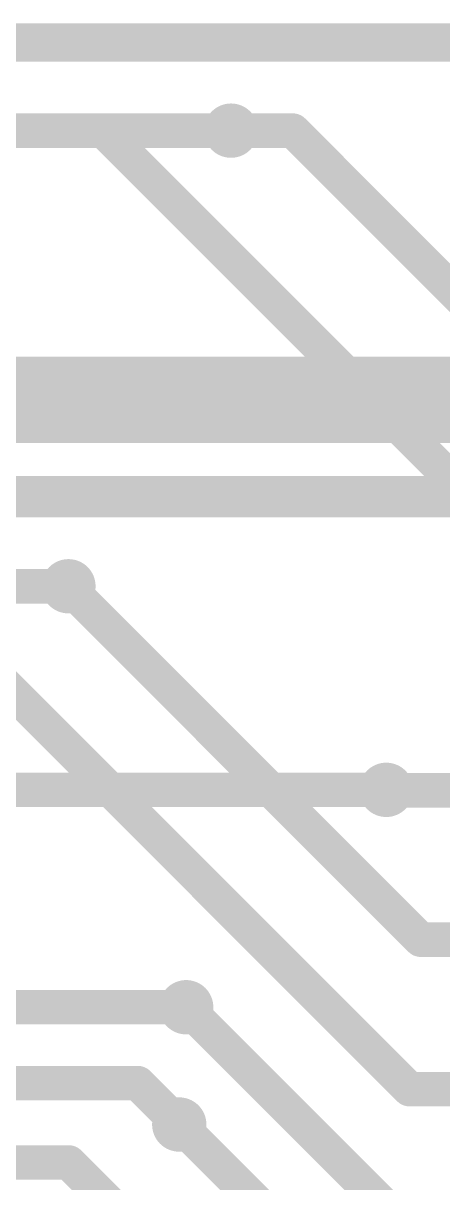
# Model space of a CAD drawing. Header units: millimetres. Extents: x 0.85 to 4.91, y 0.77 to 5.15.
# Drawn here: x 1.4278 to 1.5494, y 3.8121 to 4.1482 of the extents above; entities that cross this region are included whole.
import ezdxf

# ---------------------------------------------------------------- set-up
doc = ezdxf.new("R2010")
doc.units = ezdxf.units.MM
doc.header["$MEASUREMENT"] = 0
for name, color, linetype in [('BottomLayer', 5, 'Continuous'), ('MultiLayer', 9, 'Continuous'), ('TopLayer', 1, 'Continuous'), ('ViaHoleLayer', 16, 'Continuous')]:
    doc.layers.add(name, color=color, linetype=linetype)

msp = doc.modelspace()

# ---------------------------------------------------------------- linework, layer by layer
at = {"layer": 'BottomLayer', "const_width": 0.01}
for points in [[(1.20483, 4.14319), (1.55581, 4.14319)], [(1.20483, 4.11705), (1.45095, 4.11705)], [(1.45095, 4.11705), (1.619, 3.949)], [(1.488, 4.11705), (1.50595, 4.11705)], [(1.50595, 4.11705), (1.654, 3.969)], [(1.44087, 3.98469), (1.44087, 3.985)], [(1.44087, 3.98469), (1.543, 3.88257)], [(1.418, 3.961), (1.53974, 3.83926)], [(1.533, 3.92587), (1.70406, 3.92587)], [(1.543, 3.88257), (1.70406, 3.88257)], [(1.475, 3.863), (1.54205, 3.79595)], [(1.53974, 3.83926), (1.70406, 3.83926)], [(1.473, 3.829), (1.54935, 3.75265)]]:
    msp.add_lwpolyline(points, dxfattribs=at)
at = {"layer": 'BottomLayer'}
for points, const_width in [([(1.48406, 4.11705, 1), (1.49194, 4.11705, 1)], 0.00787), ([(1.44845, 4.11705, 1), (1.45345, 4.11705, 1)], 0.005), ([(1.44845, 4.11705, 1), (1.45345, 4.11705, 1)], 0.005), ([(1.4855, 4.11705, 1), (1.4905, 4.11705, 1)], 0.005), ([(1.50345, 4.11705, 1), (1.50845, 4.11705, 1)], 0.005), ([(1.50345, 4.11705, 1), (1.50845, 4.11705, 1)], 0.005), ([(1.43694, 3.985, 1), (1.44481, 3.985, 1)], 0.00787), ([(1.43837, 3.985, 1), (1.44337, 3.985, 1)], 0.005), ([(1.43837, 3.98469, 1), (1.44337, 3.98469, 1)], 0.005), ([(1.43837, 3.98469, 1), (1.44337, 3.98469, 1)], 0.005), ([(1.52906, 3.926, 1), (1.53694, 3.926, 1)], 0.00787), ([(1.5305, 3.92587, 1), (1.5355, 3.92587, 1)], 0.005), ([(1.5405, 3.88257, 1), (1.5455, 3.88257, 1)], 0.005), ([(1.5405, 3.88257, 1), (1.5455, 3.88257, 1)], 0.005), ([(1.47106, 3.863, 1), (1.47894, 3.863, 1)], 0.00787), ([(1.4725, 3.863, 1), (1.4775, 3.863, 1)], 0.005), ([(1.53724, 3.83926, 1), (1.54224, 3.83926, 1)], 0.005), ([(1.53724, 3.83926, 1), (1.54224, 3.83926, 1)], 0.005), ([(1.46906, 3.829, 1), (1.47694, 3.829, 1)], 0.00787), ([(1.4705, 3.829, 1), (1.4755, 3.829, 1)], 0.005)]:
    msp.add_lwpolyline(points, format="xyb", close=True, dxfattribs=dict(at, const_width=const_width))
at = {"layer": 'MultiLayer', "const_width": 0.00787}
for points in [[(1.48406, 4.11705, 1), (1.49194, 4.11705, 1)], [(1.43694, 3.985, 1), (1.44481, 3.985, 1)], [(1.52906, 3.926, 1), (1.53694, 3.926, 1)], [(1.47106, 3.863, 1), (1.47894, 3.863, 1)], [(1.46906, 3.829, 1), (1.47694, 3.829, 1)]]:
    msp.add_lwpolyline(points, format="xyb", close=True, dxfattribs=at)
at = {"layer": 'TopLayer'}
for points, const_width in [([(1.27608, 4.142), (1.618, 4.142)], 0.01), ([(1.33427, 4.11705), (1.488, 4.11705)], 0.01), ([(1.347, 4.039), (1.73, 4.039)], 0.025), ([(1.348, 4.011), (1.706, 4.011)], 0.012), ([(1.302, 3.985), (1.44087, 3.985)], 0.01), ([(1.30227, 3.926), (1.533, 3.926)], 0.01), ([(1.34123, 3.863), (1.475, 3.863)], 0.01), ([(1.339, 3.841), (1.461, 3.841)], 0.01), ([(1.461, 3.841), (1.473, 3.829)], 0.01), ([(1.33796, 3.818), (1.441, 3.818)], 0.01), ([(1.441, 3.818), (1.467, 3.792)], 0.01)]:
    msp.add_lwpolyline(points, dxfattribs=dict(at, const_width=const_width))
for points, const_width in [([(1.48406, 4.11705, 1), (1.49194, 4.11705, 1)], 0.00787), ([(1.4855, 4.11705, 1), (1.4905, 4.11705, 1)], 0.005), ([(1.43694, 3.985, 1), (1.44481, 3.985, 1)], 0.00787), ([(1.43837, 3.985, 1), (1.44337, 3.985, 1)], 0.005), ([(1.52906, 3.926, 1), (1.53694, 3.926, 1)], 0.00787), ([(1.5305, 3.926, 1), (1.5355, 3.926, 1)], 0.005), ([(1.47106, 3.863, 1), (1.47894, 3.863, 1)], 0.00787), ([(1.4725, 3.863, 1), (1.4775, 3.863, 1)], 0.005), ([(1.4585, 3.841, 1), (1.4635, 3.841, 1)], 0.005), ([(1.4585, 3.841, 1), (1.4635, 3.841, 1)], 0.005), ([(1.46906, 3.829, 1), (1.47694, 3.829, 1)], 0.00787), ([(1.4705, 3.829, 1), (1.4755, 3.829, 1)], 0.005), ([(1.4385, 3.818, 1), (1.4435, 3.818, 1)], 0.005), ([(1.4385, 3.818, 1), (1.4435, 3.818, 1)], 0.005)]:
    msp.add_lwpolyline(points, format="xyb", close=True, dxfattribs=dict(at, const_width=const_width))
at = {"layer": 'ViaHoleLayer', "const_width": 0.00394}
for points in [[(1.48603, 4.11705, 1), (1.48997, 4.11705, 1)], [(1.43891, 3.985, 1), (1.44284, 3.985, 1)], [(1.53103, 3.926, 1), (1.53497, 3.926, 1)], [(1.47303, 3.863, 1), (1.47697, 3.863, 1)], [(1.47103, 3.829, 1), (1.47497, 3.829, 1)]]:
    msp.add_lwpolyline(points, format="xyb", close=True, dxfattribs=at)

doc.saveas('drawing.dxf')
